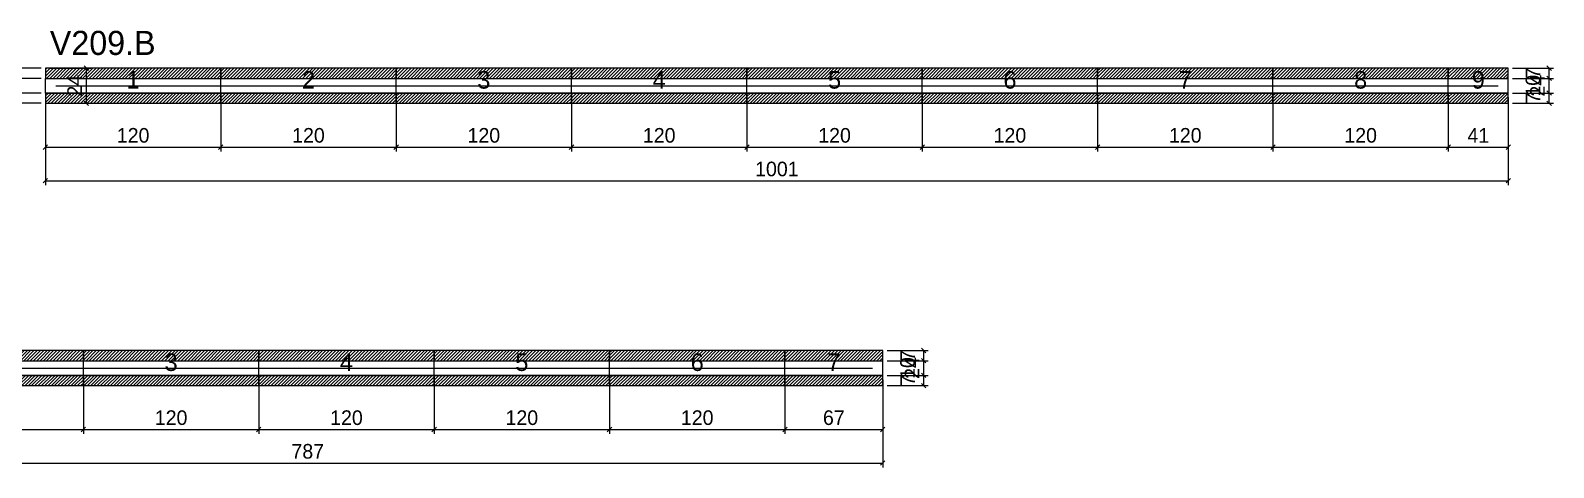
# Model space of a CAD drawing. Extents: x -10500 to 3070, y -6649 to 1250.
# Drawn here: x 1283 to 2325, y -1810 to -1511 of the extents above; entities that cross this region are included whole.
import ezdxf
from ezdxf.enums import TextEntityAlignment as Align

# ---------------------------------------------------------------- set-up
doc = ezdxf.new("R2010")
doc.units = 0
for name, color, linetype in [('5', 5, 'Continuous'), ('COTA', 241, 'Continuous'), ('NOMENCLATURA', 7, 'Continuous'), ('Painéis', 200, 'Continuous'), ('SARR_2.2x7', 40, 'Continuous'), ('SCO-___-LAJ', 224, 'Continuous')]:
    doc.layers.add(name, color=color, linetype=linetype)
doc.dimstyles.new('PAINEL', dxfattribs={"dimtxt": 10, "dimasz": 3, "dimexe": 3, "dimexo": 3, "dimgap": 3, "dimtad": 1, "dimblk": 'OBLIQUE', "dimblk1": 'OBLIQUE', "dimcen": 2.5, "dimclrd": 4, "dimclre": 4, "dimclrt": 240, "dimazin": 3, "dimtfac": 1, "dimtmove": 0, "dimatfit": 3})

# ---------------------------------------------------------------- blocks, each defined once
blk = doc.blocks.new('_OBLIQUE')
at = {"color": 0, "linetype": 'BYBLOCK'}
blk.add_line((-0.5, -0.5), (0.5, 0.5), dxfattribs=at)

msp = doc.modelspace()

# ---------------------------------------------------------------- hatches: boundary and pattern name
at = {"layer": 'COTA'}
h = msp.add_hatch(dxfattribs=at)
h.set_pattern_fill('ANSI31', scale=0.5)
h.paths.add_polyline_path([(1293, -1544), (1413, -1544), (1413, -1537), (1293, -1537)])
h = msp.add_hatch(dxfattribs=at)
h.set_pattern_fill('ANSI31', scale=0.5)
h.paths.add_polyline_path([(1413, -1544), (1533, -1544), (1533, -1537), (1413, -1537)])
h = msp.add_hatch(dxfattribs=at)
h.set_pattern_fill('ANSI31', scale=0.5)
h.paths.add_polyline_path([(1533, -1544), (1653, -1544), (1653, -1537), (1533, -1537)])
h = msp.add_hatch(dxfattribs=at)
h.set_pattern_fill('ANSI31', scale=0.5)
h.paths.add_polyline_path([(1653, -1544), (1773, -1544), (1773, -1537), (1653, -1537)])
h = msp.add_hatch(dxfattribs=at)
h.set_pattern_fill('ANSI31', scale=0.5)
h.paths.add_polyline_path([(1773, -1544), (1893, -1544), (1893, -1537), (1773, -1537)])
h = msp.add_hatch(dxfattribs=at)
h.set_pattern_fill('ANSI31', scale=0.5)
h.paths.add_polyline_path([(1893, -1544), (2013, -1544), (2013, -1537), (1893, -1537)])
h = msp.add_hatch(dxfattribs=at)
h.set_pattern_fill('ANSI31', scale=0.5)
h.paths.add_polyline_path([(2013, -1544), (2133, -1544), (2133, -1537), (2013, -1537)])
h = msp.add_hatch(dxfattribs=at)
h.set_pattern_fill('ANSI31', scale=0.5)
h.paths.add_polyline_path([(2133, -1544), (2253, -1544), (2253, -1537), (2133, -1537)])
h = msp.add_hatch(dxfattribs=at)
h.set_pattern_fill('ANSI31', scale=0.5)
h.paths.add_polyline_path([(2253, -1544), (2294, -1544), (2294, -1537), (2253, -1537)])
h = msp.add_hatch(dxfattribs=at)
h.set_pattern_fill('ANSI31', scale=0.5)
h.paths.add_polyline_path([(1293, -1561), (1413, -1561), (1413, -1554), (1293, -1554)])
h = msp.add_hatch(dxfattribs=at)
h.set_pattern_fill('ANSI31', scale=0.5)
h.paths.add_polyline_path([(1413, -1561), (1533, -1561), (1533, -1554), (1413, -1554)])
h = msp.add_hatch(dxfattribs=at)
h.set_pattern_fill('ANSI31', scale=0.5)
h.paths.add_polyline_path([(1533, -1561), (1653, -1561), (1653, -1554), (1533, -1554)])
h = msp.add_hatch(dxfattribs=at)
h.set_pattern_fill('ANSI31', scale=0.5)
h.paths.add_polyline_path([(1653, -1561), (1773, -1561), (1773, -1554), (1653, -1554)])
h = msp.add_hatch(dxfattribs=at)
h.set_pattern_fill('ANSI31', scale=0.5)
h.paths.add_polyline_path([(1773, -1561), (1893, -1561), (1893, -1554), (1773, -1554)])
h = msp.add_hatch(dxfattribs=at)
h.set_pattern_fill('ANSI31', scale=0.5)
h.paths.add_polyline_path([(1893, -1561), (2013, -1561), (2013, -1554), (1893, -1554)])
h = msp.add_hatch(dxfattribs=at)
h.set_pattern_fill('ANSI31', scale=0.5)
h.paths.add_polyline_path([(2013, -1561), (2133, -1561), (2133, -1554), (2013, -1554)])
h = msp.add_hatch(dxfattribs=at)
h.set_pattern_fill('ANSI31', scale=0.5)
h.paths.add_polyline_path([(2133, -1561), (2253, -1561), (2253, -1554), (2133, -1554)])
h = msp.add_hatch(dxfattribs=at)
h.set_pattern_fill('ANSI31', scale=0.5)
h.paths.add_polyline_path([(2253, -1561), (2294, -1561), (2294, -1554), (2253, -1554)])
h = msp.add_hatch(dxfattribs=at)
h.set_pattern_fill('ANSI31', scale=0.5)
h.paths.add_polyline_path([(1199, -1737), (1319, -1737), (1319, -1730), (1199, -1730)])
h = msp.add_hatch(dxfattribs=at)
h.set_pattern_fill('ANSI31', scale=0.5)
h.paths.add_polyline_path([(1319, -1737), (1439, -1737), (1439, -1730), (1319, -1730)])
h = msp.add_hatch(dxfattribs=at)
h.set_pattern_fill('ANSI31', scale=0.5)
h.paths.add_polyline_path([(1439, -1737), (1559, -1737), (1559, -1730), (1439, -1730)])
h = msp.add_hatch(dxfattribs=at)
h.set_pattern_fill('ANSI31', scale=0.5)
h.paths.add_polyline_path([(1559, -1737), (1679, -1737), (1679, -1730), (1559, -1730)])
h = msp.add_hatch(dxfattribs=at)
h.set_pattern_fill('ANSI31', scale=0.5)
h.paths.add_polyline_path([(1679, -1737), (1799, -1737), (1799, -1730), (1679, -1730)])
h = msp.add_hatch(dxfattribs=at)
h.set_pattern_fill('ANSI31', scale=0.5)
h.paths.add_polyline_path([(1799, -1737), (1866, -1737), (1866, -1730), (1799, -1730)])
h = msp.add_hatch(dxfattribs=at)
h.set_pattern_fill('ANSI31', scale=0.5)
h.paths.add_polyline_path([(1199, -1754), (1319, -1754), (1319, -1747), (1199, -1747)])
h = msp.add_hatch(dxfattribs=at)
h.set_pattern_fill('ANSI31', scale=0.5)
h.paths.add_polyline_path([(1319, -1754), (1439, -1754), (1439, -1747), (1319, -1747)])
h = msp.add_hatch(dxfattribs=at)
h.set_pattern_fill('ANSI31', scale=0.5)
h.paths.add_polyline_path([(1439, -1754), (1559, -1754), (1559, -1747), (1439, -1747)])
h = msp.add_hatch(dxfattribs=at)
h.set_pattern_fill('ANSI31', scale=0.5)
h.paths.add_polyline_path([(1559, -1754), (1679, -1754), (1679, -1747), (1559, -1747)])
h = msp.add_hatch(dxfattribs=at)
h.set_pattern_fill('ANSI31', scale=0.5)
h.paths.add_polyline_path([(1679, -1754), (1799, -1754), (1799, -1747), (1679, -1747)])
h = msp.add_hatch(dxfattribs=at)
h.set_pattern_fill('ANSI31', scale=0.5)
h.paths.add_polyline_path([(1799, -1754), (1866, -1754), (1866, -1747), (1799, -1747)])

# ---------------------------------------------------------------- linework, layer by layer
at = {"layer": 'Painéis'}
for p, q in [((1293, -1544), (1413, -1544)), ((1293, -1554), (1293, -1544)), ((1413, -1554), (1413, -1544)), ((1413, -1554), (1413, -1544)), ((1413, -1544), (1533, -1544)), ((1413, -1554), (1413, -1544)), ((1533, -1554), (1533, -1544)), ((1533, -1554), (1533, -1544)), ((1533, -1544), (1653, -1544)), ((1533, -1554), (1533, -1544)), ((1653, -1554), (1653, -1544)), ((1653, -1554), (1653, -1544)), ((1653, -1544), (1773, -1544)), ((1653, -1554), (1653, -1544)), ((1773, -1554), (1773, -1544)), ((1773, -1554), (1773, -1544)), ((1773, -1544), (1893, -1544)), ((1773, -1554), (1773, -1544)), ((1893, -1554), (1893, -1544)), ((1893, -1554), (1893, -1544)), ((1893, -1544), (2013, -1544)), ((1893, -1554), (1893, -1544)), ((2013, -1554), (2013, -1544)), ((2013, -1554), (2013, -1544)), ((2013, -1544), (2133, -1544)), ((2013, -1554), (2013, -1544)), ((2133, -1554), (2133, -1544)), ((2133, -1554), (2133, -1544)), ((2133, -1544), (2253, -1544)), ((2133, -1554), (2133, -1544)), ((2253, -1554), (2253, -1544)), ((2253, -1554), (2253, -1544)), ((2253, -1544), (2294, -1544)), ((2253, -1554), (2253, -1544)), ((2294, -1554), (2294, -1544)), ((1293, -1554), (1413, -1554)), ((1413, -1554), (1533, -1554)), ((1533, -1554), (1653, -1554)), ((1653, -1554), (1773, -1554)), ((1773, -1554), (1893, -1554)), ((1893, -1554), (2013, -1554)), ((2013, -1554), (2133, -1554)), ((2133, -1554), (2253, -1554)), ((2253, -1554), (2294, -1554)), ((1199, -1737), (1319, -1737)), ((1319, -1747), (1319, -1737)), ((1319, -1747), (1319, -1737)), ((1319, -1737), (1439, -1737)), ((1319, -1747), (1319, -1737)), ((1439, -1747), (1439, -1737)), ((1439, -1747), (1439, -1737)), ((1439, -1737), (1559, -1737)), ((1439, -1747), (1439, -1737)), ((1559, -1747), (1559, -1737)), ((1559, -1747), (1559, -1737)), ((1559, -1737), (1679, -1737)), ((1559, -1747), (1559, -1737)), ((1679, -1747), (1679, -1737)), ((1679, -1747), (1679, -1737)), ((1679, -1737), (1799, -1737)), ((1679, -1747), (1679, -1737)), ((1799, -1747), (1799, -1737)), ((1799, -1747), (1799, -1737)), ((1799, -1737), (1866, -1737)), ((1799, -1747), (1799, -1737)), ((1866, -1747), (1866, -1737)), ((1199, -1747), (1319, -1747)), ((1319, -1747), (1439, -1747)), ((1439, -1747), (1559, -1747)), ((1559, -1747), (1679, -1747)), ((1679, -1747), (1799, -1747)), ((1799, -1747), (1866, -1747))]:
    msp.add_line(p, q, dxfattribs=at)
at = {"layer": 'SARR_2.2x7'}
for points in [[(1300, -1549), (1413, -1549)], [(1300, -1549), (1413, -1549)], [(1413, -1549), (1533, -1549)], [(1413, -1549), (1533, -1549)], [(1533, -1549), (1653, -1549)], [(1533, -1549), (1653, -1549)], [(1653, -1549), (1773, -1549)], [(1653, -1549), (1773, -1549)], [(1773, -1549), (1893, -1549)], [(1773, -1549), (1893, -1549)], [(1893, -1549), (2013, -1549)], [(1893, -1549), (2013, -1549)], [(2013, -1549), (2133, -1549)], [(2013, -1549), (2133, -1549)], [(2133, -1549), (2253, -1549)], [(2133, -1549), (2253, -1549)], [(2253, -1549), (2287, -1549)], [(2253, -1549), (2287, -1549)], [(1199, -1742), (1319, -1742)], [(1199, -1742), (1319, -1742)], [(1319, -1742), (1439, -1742)], [(1319, -1742), (1439, -1742)], [(1439, -1742), (1559, -1742)], [(1439, -1742), (1559, -1742)], [(1559, -1742), (1679, -1742)], [(1559, -1742), (1679, -1742)], [(1679, -1742), (1799, -1742)], [(1679, -1742), (1799, -1742)], [(1799, -1742), (1859, -1742)], [(1799, -1742), (1859, -1742)]]:
    msp.add_lwpolyline(points, dxfattribs=at)
at = {"layer": 'SCO-___-LAJ'}
for points in [[(1293, -1544), (1413, -1544), (1413, -1537), (1293, -1537)], [(1413, -1544), (1533, -1544), (1533, -1537), (1413, -1537)], [(1533, -1544), (1653, -1544), (1653, -1537), (1533, -1537)], [(1653, -1544), (1773, -1544), (1773, -1537), (1653, -1537)], [(1773, -1544), (1893, -1544), (1893, -1537), (1773, -1537)], [(1893, -1544), (2013, -1544), (2013, -1537), (1893, -1537)], [(2013, -1544), (2133, -1544), (2133, -1537), (2013, -1537)], [(2133, -1544), (2253, -1544), (2253, -1537), (2133, -1537)], [(2253, -1544), (2294, -1544), (2294, -1537), (2253, -1537)], [(1293, -1561), (1413, -1561), (1413, -1554), (1293, -1554)], [(1413, -1561), (1533, -1561), (1533, -1554), (1413, -1554)], [(1533, -1561), (1653, -1561), (1653, -1554), (1533, -1554)], [(1653, -1561), (1773, -1561), (1773, -1554), (1653, -1554)], [(1773, -1561), (1893, -1561), (1893, -1554), (1773, -1554)], [(1893, -1561), (2013, -1561), (2013, -1554), (1893, -1554)], [(2013, -1561), (2133, -1561), (2133, -1554), (2013, -1554)], [(2133, -1561), (2253, -1561), (2253, -1554), (2133, -1554)], [(2253, -1561), (2294, -1561), (2294, -1554), (2253, -1554)], [(1199, -1737), (1319, -1737), (1319, -1730), (1199, -1730)], [(1319, -1737), (1439, -1737), (1439, -1730), (1319, -1730)], [(1439, -1737), (1559, -1737), (1559, -1730), (1439, -1730)], [(1559, -1737), (1679, -1737), (1679, -1730), (1559, -1730)], [(1679, -1737), (1799, -1737), (1799, -1730), (1679, -1730)], [(1799, -1737), (1866, -1737), (1866, -1730), (1799, -1730)], [(1199, -1754), (1319, -1754), (1319, -1747), (1199, -1747)], [(1319, -1754), (1439, -1754), (1439, -1747), (1319, -1747)], [(1439, -1754), (1559, -1754), (1559, -1747), (1439, -1747)], [(1559, -1754), (1679, -1754), (1679, -1747), (1559, -1747)], [(1679, -1754), (1799, -1754), (1799, -1747), (1679, -1747)], [(1799, -1754), (1866, -1754), (1866, -1747), (1799, -1747)]]:
    msp.add_lwpolyline(points, close=True, dxfattribs=at)

# ---------------------------------------------------------------- texts
at = {"layer": '5'}
for s, p in [('1', (1353, -1545)), ('2', (1473, -1545)), ('3', (1593, -1545)), ('4', (1713, -1545)), ('5', (1833, -1545)), ('6', (1953, -1545)), ('7', (2073, -1545)), ('8', (2193, -1545)), ('9', (2273.5, -1545)), ('3', (1379, -1738)), ('4', (1499, -1738)), ('5', (1619, -1738)), ('6', (1739, -1738)), ('7', (1832.5, -1738))]:
    msp.add_text(s, height=12, dxfattribs=at).set_placement(p, align=Align.MIDDLE_CENTER)
at = {"layer": 'NOMENCLATURA'}
msp.add_text('V209.B', height=16.5, dxfattribs=at).set_placement((1296, -1528))

# ---------------------------------------------------------------- dimensions: what is measured, and where the dimension line sits
at = {"layer": 'COTA'}
for base, p1, p2 in [((1265, -1544), (1293, -1544), (1293, -1537)), ((1265, -1554), (1293, -1554), (1293, -1544)), ((1321, -1561), (1293, -1561), (1293, -1537)), ((2322, -1561), (2294, -1561), (2294, -1537)), ((2322, -1544), (2294, -1544), (2294, -1537)), ((2322, -1554), (2294, -1554), (2294, -1544)), ((1265, -1561), (1293, -1561), (1293, -1554)), ((2322, -1561), (2294, -1561), (2294, -1554)), ((1894, -1754), (1866, -1754), (1866, -1730)), ((1894, -1737), (1866, -1737), (1866, -1730)), ((1894, -1747), (1866, -1747), (1866, -1737)), ((1894, -1754), (1866, -1754), (1866, -1747))]:
    msp.add_linear_dim(base=base, p1=p1, p2=p2, angle=90, dimstyle='PAINEL', dxfattribs=at).render()
for base, p1, p2 in [((1293, -1591), (1293, -1554), (1413, -1554)), ((1293, -1614), (1293, -1554), (2294, -1554)), ((1413, -1591), (1413, -1554), (1533, -1554)), ((1533, -1591), (1533, -1554), (1653, -1554)), ((1653, -1591), (1653, -1554), (1773, -1554)), ((1773, -1591), (1773, -1554), (1893, -1554)), ((1893, -1591), (1893, -1554), (2013, -1554)), ((2013, -1591), (2013, -1554), (2133, -1554)), ((2133, -1591), (2133, -1554), (2253, -1554)), ((2253, -1591), (2253, -1554), (2294, -1554)), ((1079, -1807), (1079, -1747), (1866, -1747)), ((1199, -1784), (1199, -1747), (1319, -1747)), ((1319, -1784), (1319, -1747), (1439, -1747)), ((1439, -1784), (1439, -1747), (1559, -1747)), ((1559, -1784), (1559, -1747), (1679, -1747)), ((1679, -1784), (1679, -1747), (1799, -1747)), ((1799, -1784), (1799, -1747), (1866, -1747))]:
    msp.add_linear_dim(base=base, p1=p1, p2=p2, dimstyle='PAINEL', dxfattribs=at).render()

doc.saveas('drawing.dxf')
